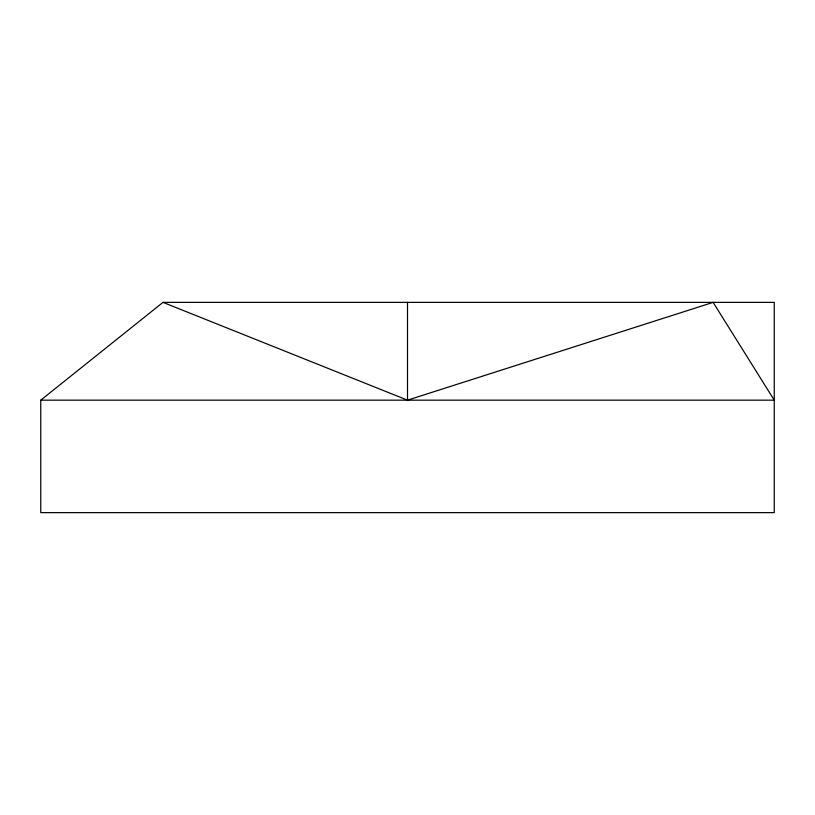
<?xml version="1.0" encoding="UTF-8"?>
<svg xmlns="http://www.w3.org/2000/svg" width="815" height="815" viewBox="0 0 815 815"><rect width="100%" height="100%" fill="white"/><g stroke="black" fill="none" stroke-linecap="round" stroke-linejoin="round"><path stroke-width="1.22" d="M40.75 400.165L163 302.365L774.25 302.365L774.25 512.635L40.75 512.635L40.75 400.165L774.25 400.165L713.125 302.365L407.5 400.165L163 302.365M407.5 302.365L407.5 400.165"/></g></svg>
